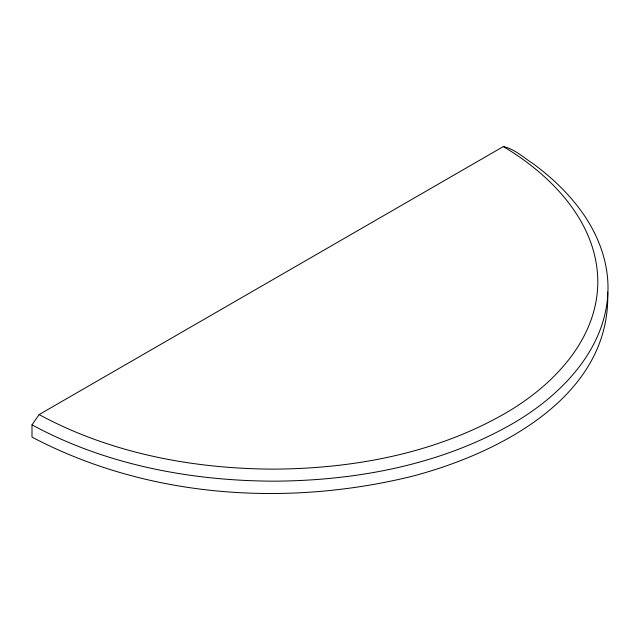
<?xml version="1.0" encoding="UTF-8"?>
<svg xmlns="http://www.w3.org/2000/svg" width="640" height="640" viewBox="0 0 640 640"><rect width="100%" height="100%" fill="white"/><g stroke="black" fill="none" stroke-linecap="round" stroke-linejoin="round"><path stroke-width="0.96" d="M32 424.864L39.12 414.584L503.336 146.568C514.512 148.912 523.04 157.232 532.432 163.208C539.152 168.152 545.664 173.376 551.912 178.912C563.352 189.168 573.832 200.528 582.68 213.104C598.048 234.928 608.064 261.096 608 288.008C607.792 348.736 560.184 396.736 510.456 424.856C438.696 465.416 355.128 480.76 273.416 481.176C190.256 480.784 105.6 464.776 32 424.864L32 437.112C147.504 497.944 286.4 507.144 412.072 476.304C498.704 453.568 611.328 396.608 607.672 292.064M39.12 414.584C110.496 453.248 192.56 468.752 273.184 469.136C352.472 468.728 433.56 453.848 503.176 414.496C551.424 387.208 597.624 340.632 597.824 281.712C597.456 222.328 551.408 175.168 503.336 146.568"/></g></svg>
